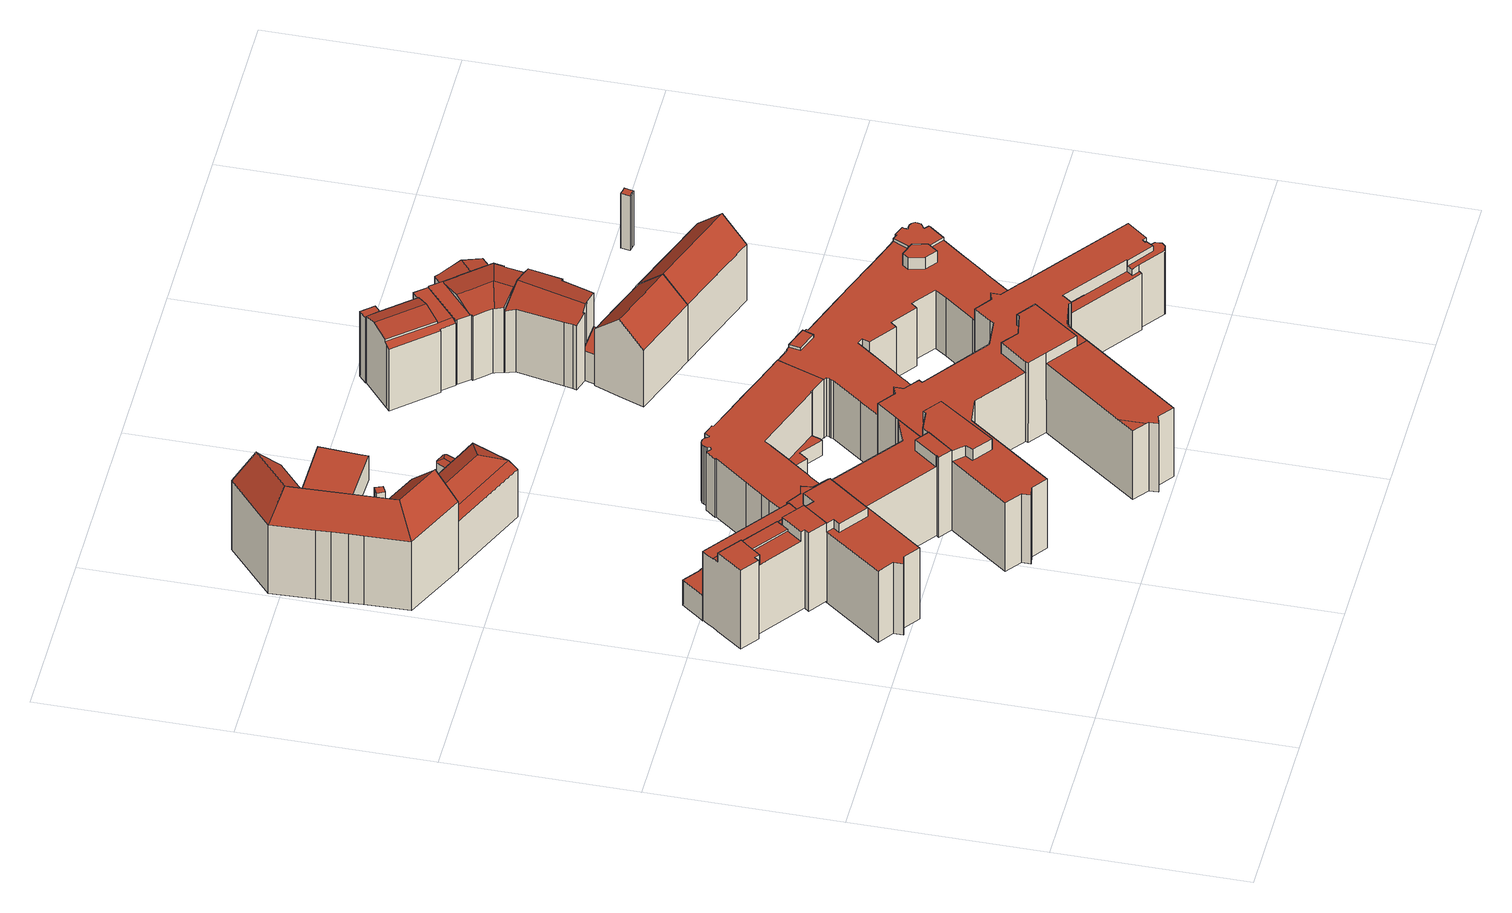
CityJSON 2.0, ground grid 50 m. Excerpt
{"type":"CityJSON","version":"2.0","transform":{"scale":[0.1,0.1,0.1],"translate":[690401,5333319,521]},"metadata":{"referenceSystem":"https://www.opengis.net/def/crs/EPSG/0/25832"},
"CityObjects":{
"building1":{"type":"Building","attributes":{"Gemeindeschluessel":"09162000","HoeheDach":"547.480","HoeheGrund":"522.470","Methode":"2000","NiedrigsteTraufeDesGebaeudes":"544.280","Geometrietyp2DReferenz":"3000","function":"31001_9998","roofType":"1000","measuredHeight":25.01,"storeysAboveGround":6},"geometry":[{"type":"MultiSurface","lod":"2","boundaries":[[[0,1,2,3]],[[4,5,6,7]],[[8,9,10,6,5,11,12,13,14,15]],[[16,0,3,17]],[[18,19,20,21]],[[6,10,22,7]],[[13,12,11,23,24,25,14]],[[26,27,28,29]],[[30,31,19,18]],[[28,32,33,15,14,25,24,34,35,36,37,29]],[[23,38,34,24]],[[1,22,10,9,39,2]],[[40,41,27,26]],[[42,39,9,8]],[[31,43,44,45,46,20,19]],[[33,32,47,39,42]],[[27,41,48,49,47,32,28]],[[50,51,30,18,21,52,53,40,26,29,37,36,35,34,38]],[[17,3,2,39,47,49,48]],[[7,22,44,43,4]],[[30,51,50,38,23,11,5,4,43,31]],[[42,8,15,33]],[[46,45,44,22,1,0,16]],[[53,52,21,20,46,16,17,48,41,40]]],"semantics":{"surfaces":[{"type":"WallSurface"},{"type":"RoofSurface"},{"type":"GroundSurface"}],"values":[0,1,0,1,0,0,1,0,0,0,0,1,0,0,1,0,1,2,0,0,0,1,0,0]}}]},
"building2":{"type":"Building","attributes":{"Gemeindeschluessel":"09162000","HoeheDach":"530.246","HoeheGrund":"522.230","Methode":"1000","NiedrigsteTraufeDesGebaeudes":"530.246","Geometrietyp2DReferenz":"3000","function":"31001_9998","roofType":"1000","measuredHeight":8.02,"storeysAboveGround":2},"geometry":[{"type":"MultiSurface","lod":"2","boundaries":[[[54,55,56,57,58,59]],[[60,61,62,63]],[[64,65,61,60,66,67]],[[68,69,70,71]],[[55,72,73,74,75,76,77,56]],[[78,79,80,81,70,69,82,83,84,85,86,87,88,89,90,74,73,72,55,54,59,62,61,65,64]],[[89,88,87,91,92,93]],[[94,95,96,97,67,66,60,63,58,57,56,77,76,75,98,93,92,91,99,100,101,102,103,68,71]],[[71,70,81,94]],[[83,82,103,102,101,84]],[[103,82,69,68]],[[94,81,80,95]],[[90,98,75,74]],[[98,90,89,93]],[[63,62,59,58]],[[86,85,84,101,100,99,91,87]],[[97,96,95,80,79,78,64,67]]],"semantics":{"surfaces":[{"type":"WallSurface"},{"type":"RoofSurface"},{"type":"GroundSurface"}],"values":[0,0,0,0,0,1,0,2,0,0,0,0,0,0,0,0,0]}}]},
"building3":{"type":"Building","attributes":{"Gemeindeschluessel":"09162000","HoeheDach":"547.452","HoeheGrund":"522.122","Methode":"2000","NiedrigsteTraufeDesGebaeudes":"543.980","Geometrietyp2DReferenz":"3000","function":"31001_9998","roofType":"1000","measuredHeight":25.33,"storeysAboveGround":6},"geometry":[{"type":"MultiSurface","lod":"2","boundaries":[[[104,105,106,107,108,109]],[[110,111,112,113,114,115]],[[112,111,116,117]],[[118,119,120,121]],[[108,107,122,123]],[[124,125,31,126,127,128]],[[129,130,131,132,133,134]],[[135,136,137,138]],[[139,140,141,142]],[[143,119,118,144]],[[124,128,140,139]],[[127,126,145,146]],[[117,116,147,148]],[[110,149,145,126,31,150,147,116,111]],[[114,113,151,152]],[[123,122,131,130]],[[141,143,144,142]],[[125,153,154,155,150,31]],[[156,157,158,159]],[[160,149,110,115]],[[132,131,122,107,106,161]],[[146,145,149,160]],[[159,158,136,135]],[[133,162,105,104,156,159,135,138,153,125,124,139,142,144,118,121,163,164,134]],[[163,165,166,164]],[[162,161,106,105]],[[121,120,165,163]],[[129,166,165,120,119,143,141,140,128,127,146,160,115,114,152,109,108,123,130]],[[137,136,158,157,151,113,112,117,148,155,154]],[[148,147,150,155]],[[166,129,134,164]],[[156,104,109,152,151,157]],[[133,132,161,162]],[[138,137,154,153]]],"semantics":{"surfaces":[{"type":"WallSurface"},{"type":"RoofSurface"},{"type":"GroundSurface"}],"values":[0,0,0,0,0,0,0,0,0,0,0,0,0,1,0,0,0,0,0,0,1,0,0,2,0,0,0,1,1,0,0,0,0,0]}}]},
"building4":{"type":"Building","attributes":{"Gemeindeschluessel":"09162000","HoeheDach":"543.730","HoeheGrund":"522.180","Methode":"2000","NiedrigsteTraufeDesGebaeudes":"543.730","Geometrietyp2DReferenz":"3000","function":"51009_1610","roofType":"1000","measuredHeight":21.55},"geometry":[{"type":"MultiSurface","lod":"2","boundaries":[[[167,168,169,170]],[[170,171,172,167]],[[168,173,174,169]],[[171,174,173,172]],[[172,173,168,167]],[[170,169,174,171]]],"semantics":{"surfaces":[{"type":"WallSurface"},{"type":"GroundSurface"},{"type":"RoofSurface"}],"values":[0,1,2,0,0,0]}}]},
"building5":{"type":"Building","attributes":{"Gemeindeschluessel":"09162000","HoeheDach":"530.433","HoeheGrund":"522.030","Methode":"1000","NiedrigsteTraufeDesGebaeudes":"529.625","Geometrietyp2DReferenz":"3000","function":"31001_9998","roofType":"1000","measuredHeight":8.4,"storeysAboveGround":2},"geometry":[{"type":"MultiSurface","lod":"2","boundaries":[[[175,176,177,178]],[[175,179,180,176]],[[179,181,182,180]],[[179,175,178,183,184,181]],[[177,185,183,178]],[[176,180,182,186,185,177]],[[182,181,184,186]],[[185,186,184,183]]],"semantics":{"surfaces":[{"type":"WallSurface"},{"type":"GroundSurface"},{"type":"RoofSurface"}],"values":[0,0,0,1,0,2,0,0]}}]},
"building6":{"type":"Building","attributes":{"Gemeindeschluessel":"09162000","HoeheDach":"550.164","HoeheGrund":"521.720","Methode":"2000","NiedrigsteTraufeDesGebaeudes":"527.150","Geometrietyp2DReferenz":"3000","function":"31001_1000","roofType":"3100","measuredHeight":28.44,"storeysAboveGround":6},"geometry":[{"type":"MultiSurface","lod":"2","boundaries":[[[187,188,189,190,191,192]],[[193,194,195,196]],[[197,198,199,200]],[[201,202,203,204]],[[205,206,207,208,209]],[[207,210,211,208]],[[212,213,214,215]],[[209,208,211,195,194,216,217,187,192]],[[218,219,206,205,220]],[[221,190,189,222]],[[223,224,202,201]],[[221,225,226,191,190]],[[218,220,227,228]],[[224,229,230,231]],[[192,191,226,232]],[[233,210,207,234]],[[235,236,237,238]],[[200,199,239,240]],[[241,242,232,243]],[[212,222,189,188,244,213]],[[223,245,246,229,224]],[[233,196,195,211,210]],[[244,188,187,247]],[[248,216,194,193]],[[197,228,227,198]],[[204,203,217,216,248]],[[203,202,224,231,214,213,244,247]],[[220,205,209,227]],[[236,235,249,250]],[[236,250,245,223,201,204,248,193,196,233,234,219,218,228,197,200,240,241,243,225,221,222,212,215,251,237]],[[243,232,226,225]],[[250,249,246,245]],[[251,231,230,238,237]],[[215,214,231,251]],[[240,239,242,241]],[[235,238,230,229,246,249]],[[247,187,217,203]],[[242,239,199,198,227,209,192,232]],[[234,207,206,219]]],"semantics":{"surfaces":[{"type":"RoofSurface"},{"type":"WallSurface"},{"type":"GroundSurface"}],"values":[0,1,1,1,0,0,1,0,1,1,1,1,1,1,0,1,1,1,1,1,1,1,1,1,1,1,0,0,1,2,1,1,1,1,1,0,1,0,1]}}]},
"building7":{"type":"Building","attributes":{"Gemeindeschluessel":"09162000","HoeheDach":"542.863","HoeheGrund":"522.047","Methode":"1000","NiedrigsteTraufeDesGebaeudes":"537.159","Geometrietyp2DReferenz":"3000","function":"31001_1000","roofType":"3200","measuredHeight":20.82,"storeysAboveGround":5},"geometry":[{"type":"MultiSurface","lod":"2","boundaries":[[[252,253,254,255,256,257,258]],[[257,256,259,260,261]],[[262,263,264,265,266]],[[267,268,269,270,271,272,273,274,275,276,277,278]],[[273,255,254,274]],[[273,272,259,256,255]],[[279,254,253]],[[275,274,254,279,280]],[[252,281,253]],[[271,260,259,272]],[[282,280,283,284]],[[271,270,285,261,260]],[[282,284,286,287]],[[263,288,258,257,261,285]],[[268,265,264,269]],[[284,283,289]],[[275,280,282,276]],[[268,267,290,266,265]],[[262,266,290,291,289,283,281]],[[284,289,291,286]],[[263,262,288]],[[283,280,279,253,281]],[[282,287,278,277,276]],[[267,278,287,286,291,290]],[[263,285,270,269,264]],[[262,281,252,258,288]]],"semantics":{"surfaces":[{"type":"RoofSurface"},{"type":"GroundSurface"},{"type":"WallSurface"}],"values":[0,0,0,1,2,2,2,2,2,2,0,2,0,0,2,0,2,2,0,0,2,0,2,2,2,2]}}]},
"building8":{"type":"Building","attributes":{"Gemeindeschluessel":"09162000","HoeheDach":"526.491","HoeheGrund":"522.288","Methode":"2000","NiedrigsteTraufeDesGebaeudes":"524.775","Geometrietyp2DReferenz":"3000","function":"31001_2000","roofType":"3100","measuredHeight":4.2,"storeysAboveGround":1},"geometry":[{"type":"MultiSurface","lod":"2","boundaries":[[[292,293,294,295,296]],[[297,298,299,300]],[[292,299,301,293]],[[302,303,298,297]],[[304,305,306,307,302,297,300,296,295,294,308]],[[294,293,301,308]],[[306,309,310,307]],[[304,311,312,305]],[[299,298,303,310,309,312,311,301]],[[305,312,309,306]],[[304,308,301,311]],[[307,310,303,302]],[[300,299,292,296]]],"semantics":{"surfaces":[{"type":"WallSurface"},{"type":"RoofSurface"},{"type":"GroundSurface"}],"values":[0,0,1,0,2,0,0,0,1,0,0,0,0]}}]},
"building9":{"type":"Building","attributes":{"Gemeindeschluessel":"09162000","HoeheDach":"540.356","HoeheGrund":"521.866","Methode":"2000","NiedrigsteTraufeDesGebaeudes":"526.732","Geometrietyp2DReferenz":"3000","function":"31001_9998","roofType":"1000","measuredHeight":18.49,"storeysAboveGround":5},"geometry":[{"type":"MultiSurface","lod":"2","boundaries":[[[313,314,315,316,317,318,319,320,321,322,323,324,325,326,327,328,329,330,331,332,333,334,335,336,337,338,339,340,341,342,343,344,345,346,347,348,349,350,351,352,353,354,355,356,357,358]],[[359,321,320,360]],[[313,358,361,362]],[[360,320,319,363]],[[364,354,353,365]],[[366,344,343,367]],[[368,316,315,369]],[[370,363,319,318,371,372]],[[373,314,313,362]],[[374,375,376,377]],[[378,351,350,379]],[[380,329,328,381]],[[382,340,339,383]],[[384,324,323,385]],[[386,387,388,389]],[[390,386,389,391]],[[361,358,357,392]],[[318,317,393,371]],[[392,357,356,394]],[[395,345,344,366]],[[365,353,352,396]],[[397,330,329,380]],[[398,341,340,382]],[[399,348,347,400]],[[393,317,316,368]],[[387,374,377,388]],[[383,339,338,401]],[[402,332,331,403]],[[385,323,322,404]],[[400,347,346,405]],[[379,350,349,406]],[[406,349,348,399]],[[352,351,378,396]],[[407,325,324,384]],[[408,327,326,409]],[[367,343,342,410]],[[394,356,355,411]],[[412,336,335,413]],[[414,334,333,415]],[[410,342,341,398]],[[391,404,322,321,359,390]],[[413,335,334,414]],[[331,330,397,403]],[[391,389,388,377,376,372,371,393,368,369,373,362,361,392,394,411,364,365,396,378,379,406,399,400,405,395,366,367,410,398,382,383,401,416,412,413,414,415,402,403,397,380,381,408,409,407,384,385,404]],[[415,333,332,402]],[[375,370,372,376]],[[409,326,325,407]],[[369,315,314,373]],[[370,375,374,387,386,390,359,360,363]],[[416,337,336,412]],[[381,328,327,408]],[[411,355,354,364]],[[401,338,337,416]],[[405,346,345,395]]],"semantics":{"surfaces":[{"type":"RoofSurface"},{"type":"WallSurface"},{"type":"GroundSurface"}],"values":[0,1,1,1,1,1,1,1,1,1,1,1,1,1,1,1,1,1,1,1,1,1,1,1,1,1,1,1,1,1,1,1,1,1,1,1,1,1,1,1,1,1,1,2,1,1,1,1,0,1,1,1,1,1]}}]},
"building10":{"type":"Building","attributes":{"Gemeindeschluessel":"09162000","HoeheDach":"547.420","HoeheGrund":"522.122","Methode":"2000","NiedrigsteTraufeDesGebaeudes":"542.340","Geometrietyp2DReferenz":"3000","function":"31001_9998","roofType":"1000","measuredHeight":25.3,"storeysAboveGround":6},"geometry":[{"type":"MultiSurface","lod":"2","boundaries":[[[417,418,419,420,421]],[[422,423,424,425,426,427,428,429,430,431,432,433,434,435,436,437,438,439,440,441,442,443,444,445,446,447,448,449,450,451,452,453,454,455,456,133,134,457,458,459,460,461,462,463,464,465,466,467,468,469,470,471,472,473,474,475]],[[433,476,477,434]],[[446,445,478,479,480]],[[424,423,481,482,483,484]],[[485,486,487,488]],[[432,489,476,433]],[[490,491,474,473]],[[454,492,493,455]],[[494,495,496,497,498,499,500,501,502]],[[428,503,504,429]],[[439,505,506,440]],[[449,448,507,508,509,510]],[[421,420,447,446,480,511]],[[512,513,514,515]],[[453,516,492,454]],[[432,431,517,518,519,489]],[[515,514,520,521]],[[522,495,494,523]],[[455,493,524,456]],[[462,525,526,463]],[[434,477,527,435]],[[528,497,496,529]],[[437,530,531,438]],[[442,441,532,417,533]],[[420,419,520,514,513,487,486,508,507]],[[134,133,501,500,534,129]],[[535,536,422,475]],[[429,504,537,430]],[[467,538,539,468]],[[540,499,498,541]],[[442,533,542,443]],[[534,500,499,540]],[[466,543,538,467]],[[544,545,465,464]],[[546,547,484,483,548,518,517,537,504,503,549]],[[541,498,497,528]],[[550,551,452,451]],[[426,546,549,427]],[[133,456,524,552,502,501]],[[417,421,511,479,478,553,542,533]],[[472,554,490,473]],[[422,536,481,423]],[[444,553,478,445]],[[435,527,555,436]],[[556,557,461,460]],[[468,539,558,469]],[[134,129,559,457]],[[458,560,561,459]],[[463,526,544,464]],[[483,482,562,548]],[[469,558,563,470]],[[521,520,419,418]],[[457,559,560,458]],[[424,484,547,425]],[[546,426,425,547]],[[470,563,564,471]],[[551,550,565,510,509,485,488,512,515,521,418,417,532,506,505,531,530,555,527,477,476,489,519,562,482,481,536,535,491,490,554,564,563,558,539,538,543,545,544,526,525,557,556,561,560,559,129,534,540,541,528,529,522,523,552,524,493,492,516]],[[503,428,427,549]],[[551,516,453,452]],[[471,564,554,472]],[[529,496,495,522]],[[450,565,550,451]],[[447,420,507,448]],[[474,491,535,475]],[[461,557,525,462]],[[523,494,502,552]],[[443,542,553,444]],[[436,555,530,437]],[[430,537,517,431]],[[449,510,565,450]],[[548,562,519,518]],[[488,487,513,512]],[[479,511,480]],[[440,506,532,441]],[[438,531,505,439]],[[509,508,486,485]],[[465,545,543,466]],[[561,556,460,459]]],"semantics":{"surfaces":[{"type":"WallSurface"},{"type":"GroundSurface"},{"type":"RoofSurface"}],"values":[0,1,0,0,0,0,0,0,0,2,0,0,0,0,0,0,0,0,0,0,0,0,0,0,0,2,0,0,0,0,0,0,0,0,0,2,0,0,0,0,2,0,0,0,0,0,0,0,0,0,0,0,0,0,0,0,0,2,0,0,0,0,0,0,0,0,0,0,0,0,0,0,0,2,0,0,0,0,0]}}]},
"building11":{"type":"Building","attributes":{"Gemeindeschluessel":"09162000","HoeheDach":"530.139","HoeheGrund":"521.800","Methode":"1000","NiedrigsteTraufeDesGebaeudes":"530.139","Geometrietyp2DReferenz":"3000","function":"31001_9998","roofType":"1000","measuredHeight":8.34,"storeysAboveGround":2},"geometry":[{"type":"MultiSurface","lod":"2","boundaries":[[[566,567,568,569]],[[570,571,572,573]],[[569,568,574,575]],[[576,577,571,570]],[[569,575,576,570,573,566]],[[573,572,567,566]],[[567,572,571,577,574,568]],[[575,574,577,576]]],"semantics":{"surfaces":[{"type":"WallSurface"},{"type":"GroundSurface"},{"type":"RoofSurface"}],"values":[0,0,0,0,1,0,2,0]}}]},
"building12":{"type":"Building","attributes":{"Gemeindeschluessel":"09162000","HoeheDach":"543.940","HoeheGrund":"521.747","Methode":"2000","NiedrigsteTraufeDesGebaeudes":"540.340","Geometrietyp2DReferenz":"3000","function":"31001_9998","roofType":"1000","measuredHeight":22.19,"storeysAboveGround":5},"geometry":[{"type":"MultiSurface","lod":"2","boundaries":[[[578,579,580,581]],[[582,583,584,585]],[[586,587,588,589]],[[590,591,592,593]],[[594,595,591,590]],[[596,597,598,599]],[[593,592,600,601]],[[602,603,604,605]],[[606,607,608,609]],[[610,611,603,602]],[[612,613,614,615]],[[616,617,618,619]],[[620,621,622,623]],[[624,625,626,627]],[[628,629,630,631,632,633]],[[634,635,636,637]],[[638,639,640,641]],[[642,643,635,634]],[[644,645,646,647]],[[648,649,650,651]],[[652,653,654,655,639,638,656]],[[657,658,659,660]],[[615,614,658,657]],[[661,662,663,664]],[[665,666,667,668]],[[619,618,669,670]],[[671,672,673,674]],[[675,676,677,678]],[[679,680,681,682]],[[683,684,685,686]],[[641,640,672,671]],[[687,688,666,665]],[[647,646,689,690]],[[668,667,613,612]],[[599,598,607,606,691,692,693,694,695,696]],[[697,674,673,680,679,698,699,700,701]],[[640,639,655,604,603,611,702,588,587,584,583,703,704,622,621,705,706,636,635,643,707,681,680,673,672]],[[708,709,710,711]],[[575,712,645,644]],[[689,646,645,712,713,714,685,684,659,658,614,613,667,666,688,715,716,669,618,617,717,580,579,626,625,663,662,718,656,638,641,671,674,697,701,629,628,633,691,606,609,596,599,696,719,650,649,720,600,592,591,595,721,677,676,722],[723,724,725,726,708,711]],[[605,604,655,654]],[[585,584,587,586]],[[623,622,704,727]],[[630,629,701,700]],[[678,677,721,728]],[[576,713,712,575]],[[729,722,676,675]],[[581,580,717,730]],[[731,732,670,669,716,715,688,687]],[[727,704,703,733]],[[734,705,621,620]],[[735,719,696,695]],[[711,710,736,723]],[[726,737,709,708]],[[627,626,579,578]],[[738,707,643,642]],[[585,586,589,739,610,602,605,654,653,652,740,661,664,624,627,578,581,730,616,619,670,732,731,687,665,668,612,615,657,660,683,686,741,576,575,644,647,690,729,675,678,728,594,590,593,601,742,648,651,735,695,694,693,692,632,631,630,700,699,698,679,682,738,642,634,637,743,734,620,623,727,733,582]],[[692,691,633,632]],[[589,588,702,739]],[[664,663,625,624]],[[608,607,598,597]],[[728,721,595,594]],[[609,608,597,596]],[[741,714,713,576]],[[637,636,706,743]],[[742,720,649,648]],[[651,650,719,735]],[[660,659,684,683]],[[724,744,745,725]],[[601,600,720,742]],[[682,681,707,738]],[[730,717,617,616]],[[739,702,611,610]],[[733,703,583,582]],[[740,718,662,661]],[[690,689,722,729]],[[652,656,718,740]],[[725,745,737,726]],[[723,736,744,724]],[[686,685,714,741]],[[743,706,705,734]],[[709,737,745,744,736,710]]],"semantics":{"surfaces":[{"type":"WallSurface"},{"type":"RoofSurface"},{"type":"GroundSurface"}],"values":[0,0,0,0,0,0,0,0,0,0,0,0,0,0,0,0,0,0,0,0,0,0,0,0,0,0,0,0,0,0,0,0,0,0,0,0,1,0,0,1,0,0,0,0,0,0,0,0,0,0,0,0,0,0,0,0,2,0,0,0,1,0,0,0,0,0,0,0,0,0,0,0,0,0,0,0,0,0,0,0,0,1]}}]},
"building13":{"type":"Building","attributes":{"Gemeindeschluessel":"09162000","HoeheDach":"540.417","HoeheGrund":"522.530","Methode":"1000","NiedrigsteTraufeDesGebaeudes":"540.417","Geometrietyp2DReferenz":"3000","function":"31001_9998","roofType":"1000","measuredHeight":17.89},"geometry":[{"type":"MultiSurface","lod":"2","boundaries":[[[746,747,748,749]],[[750,751,747,746]],[[752,753,754,755,756,748,747,751]],[[757,758,750,746,749,759,760,761]],[[758,757,753,752,751,750]],[[755,754,761,760,759,756]],[[749,748,756,759]],[[761,754,753,757]]],"semantics":{"surfaces":[{"type":"WallSurface"},{"type":"RoofSurface"},{"type":"GroundSurface"}],"values":[0,0,1,2,0,0,0,0]}}]},
"building14":{"type":"Building","attributes":{"Gemeindeschluessel":"09162000","HoeheDach":"546.115","HoeheGrund":"521.640","Methode":"2000","NiedrigsteTraufeDesGebaeudes":"531.035","Geometrietyp2DReferenz":"3000","function":"31001_1000","roofType":"3100","measuredHeight":24.48,"storeysAboveGround":4},"geometry":[{"type":"MultiSurface","lod":"2","boundaries":[[[762,763,764,765,766,767,768,769,770]],[[771,770,769,772,773,774]],[[775,776,777,778,771,774]],[[779,765,764,780]],[[781,768,767,782]],[[783,784,785,786,787,788]],[[779,789,790,791,766,765]],[[777,776,792,780,764,763]],[[792,776,775,774,773,772,793,794,795,787,786,785,796,789,779,780]],[[782,767,766,791]],[[794,797,798,795]],[[785,784,799,796]],[[795,798,788,787]],[[772,769,768,781,793]],[[782,791,790,799,784,783,788,798,797,781]],[[778,777,763,762,770,771]],[[793,781,797,794]],[[796,799,790,789]]],"semantics":{"surfaces":[{"type":"RoofSurface"},{"type":"WallSurface"},{"type":"GroundSurface"}],"values":[0,1,1,1,1,1,1,1,2,1,1,1,1,1,0,0,1,1]}}]},
"building15":{"type":"Building","attributes":{"Gemeindeschluessel":"09162000","HoeheDach":"543.650","HoeheGrund":"521.407","Methode":"1000","NiedrigsteTraufeDesGebaeudes":"539.151","Geometrietyp2DReferenz":"3000","function":"31001_1000","roofType":"3100","measuredHeight":22.24,"storeysAboveGround":6},"geometry":[{"type":"MultiSurface","lod":"2","boundaries":[[[800,801,802,803]],[[804,805,806,807,808,809]],[[810,811,812,813]],[[814,815,816,817,818,819,820,821]],[[818,817,822,823,824]],[[825,826,827,828]],[[824,823,829]],[[830,831,832,829,823,822]],[[833,834,835]],[[818,824,836,826,825]],[[803,802,806,805]],[[813,812,832,831]],[[837,815,814,838]],[[800,839,820,819,828,827,840,801]],[[841,816,815,837]],[[841,837,838,842,839,800,803,805,804,810,813,831,830]],[[841,830,822,817,816]],[[838,814,821,842]],[[826,836,834,840,827]],[[801,833,835,807,806,802]],[[818,825,828,819]],[[808,807,835]],[[804,809,811,810]],[[836,824,829,832,812,811,809,808,835,834]],[[801,840,834,833]],[[842,821,820,839]]],"semantics":{"surfaces":[{"type":"WallSurface"},{"type":"RoofSurface"},{"type":"GroundSurface"}],"values":[0,0,0,1,1,1,0,0,0,0,0,0,0,0,0,2,0,0,1,1,0,0,0,1,0,0]}}]},
"building16":{"type":"Building","attributes":{"Gemeindeschluessel":"09162000","HoeheDach":"543.835","HoeheGrund":"521.540","Methode":"1000","NiedrigsteTraufeDesGebaeudes":"540.991","Geometrietyp2DReferenz":"3000","function":"31001_1000","roofType":"3100","measuredHeight":22.3,"storeysAboveGround":6},"geometry":[{"type":"MultiSurface","lod":"2","boundaries":[[[843,844,845,846]],[[847,848,844,843]],[[847,843,846,849,850,851,852,853,854,855,856,857,858,859,860,861,862,863]],[[855,864,865,856]],[[852,851,866,867]],[[863,868,848,847]],[[856,865,869,857]],[[862,870,868,863]],[[871,872,870,862,861,860,859,873]],[[854,874,864,855]],[[858,857,869,875,873,859]],[[850,849,876,877,866,851]],[[853,852,867,878,874,854]],[[878,867,866,877,872,871,873,875,869,865,864,874]],[[876,845,844,848,868,870,872,877]],[[846,845,876,849]]],"semantics":{"surfaces":[{"type":"WallSurface"},{"type":"GroundSurface"},{"type":"RoofSurface"}],"values":[0,0,1,0,0,0,0,0,0,0,0,0,0,2,2,0]}}]},
"building17":{"type":"Building","attributes":{"Gemeindeschluessel":"09162000","HoeheDach":"543.650","HoeheGrund":"521.590","Methode":"2000","NiedrigsteTraufeDesGebaeudes":"535.772","Geometrietyp2DReferenz":"3000","function":"31001_1000","roofType":"3100","measuredHeight":22.06,"storeysAboveGround":7},"geometry":[{"type":"MultiSurface","lod":"2","boundaries":[[[879,880,881]],[[882,883,884,885,886,887]],[[888,889,890,891,886,885,884,892]],[[893,894,895,896]],[[897,898,892,884,883,899,900]],[[901,902,903,904,894,893]],[[887,886,891,905]],[[906,907,908,909,910,911,912,913,914]],[[915,916,917,918]],[[919,913,912,920]],[[881,880,921,922,923]],[[924,925,926,927]],[[890,889,925,924,928,929,905,891]],[[930,917,921,931,898,897,932,933,910,934]],[[911,933,932,897,900,935,936,920,912]],[[937,906,914,938]],[[904,903,918,917,930,934,908,907,895,894]],[[938,914,913,919]],[[931,921,880,888,892,898]],[[939,940,941,916,915,942]],[[941,943,922,921,917,916]],[[944,942,915,918,903,902]],[[880,879,945,926,925,889,888]],[[946,947,948,949,945,879,923,922,943]],[[933,911,910]],[[927,926,945,949]],[[946,943,941,940]],[[950,896,895,907,906,937]],[[934,910,909,908]],[[879,881,923]],[[927,949,948,947,946,940,939,942,944,902,901,893,896,950,937,938,919,920,936,935,900,899,883,882,887,905,929,928,924]]],"semantics":{"surfaces":[{"type":"WallSurface"},{"type":"RoofSurface"},{"type":"GroundSurface"}],"values":[0,0,1,0,0,0,0,1,1,0,0,0,0,1,0,0,1,0,0,0,1,0,1,0,0,0,0,0,0,1,2]}}]},
"building18":{"type":"Building","attributes":{"Gemeindeschluessel":"09162000","HoeheDach":"546.097","HoeheGrund":"521.713","Methode":"1000","NiedrigsteTraufeDesGebaeudes":"539.612","Geometrietyp2DReferenz":"3000","function":"31001_1000","roofType":"3100","measuredHeight":24.38,"storeysAboveGround":4},"geometry":[{"type":"MultiSurface","lod":"2","boundaries":[[[951,952,764,763]],[[777,763,764,953,954,955]],[[956,957,958,959,952,951]],[[956,951,763,777]],[[953,764,952,959]],[[958,957,955,954,953,959]],[[957,956,777,955]]],"semantics":{"surfaces":[{"type":"RoofSurface"},{"type":"WallSurface"},{"type":"GroundSurface"}],"values":[0,1,1,0,1,2,1]}}]},
"building19":{"type":"Building","attributes":{"Gemeindeschluessel":"09162000","HoeheDach":"539.040","HoeheGrund":"521.620","Methode":"2000","NiedrigsteTraufeDesGebaeudes":"539.040","Geometrietyp2DReferenz":"3000","function":"51009_1610","roofType":"1000","measuredHeight":17.42},"geometry":[{"type":"MultiSurface","lod":"2","boundaries":[[[960,961,962,963,964,965]],[[966,965,964,967]],[[968,963,962,969]],[[967,964,963,968]],[[970,960,965,966]],[[971,961,960,970]],[[969,962,961,971]],[[966,967,968,969,971,970]]],"semantics":{"surfaces":[{"type":"RoofSurface"},{"type":"WallSurface"},{"type":"GroundSurface"}],"values":[0,1,1,1,1,1,1,2]}}]}
},
"vertices":[
[248,810,233],[248,810,239],[144,888,239],[144,888,233],[314,785,236],[325,800,236],[271,841,236],[260,826,236],[168,919,236],[168,919,239],[271,841,239],[325,800,233],[271,841,233],[168,919,233],[110,962,233],[110,962,236],[218,770,233],[114,849,233],[218,751,15],[218,751,264],[227,763,264],[227,763,15],[260,826,239],[348,829,233],[132,992,233],[121,977,233],[93,846,15],[93,846,265],[49,880,265],[49,880,15],[263,718,15],[263,718,264],[99,948,265],[99,948,236],[132,992,15],[121,977,15],[110,962,15],[99,948,15],[348,829,15],[157,904,239],[102,858,15],[102,858,265],[157,904,236],[314,785,264],[260,826,264],[248,810,264],[218,770,264],[157,904,265],[114,849,265],[144,888,265],[325,800,15],[314,785,15],[218,770,15],[114,849,15],
[236,1011,92],[237,1010,92],[237,1010,12],[236,1011,12],[224,1019,12],[224,1019,92],[178,1051,12],[178,1051,92],[223,1017,92],[223,1017,12],[132,992,92],[136,997,92],[136,997,12],[132,992,12],[349,921,12],[349,921,92],[392,888,92],[392,888,12],[238,1010,92],[276,1016,92],[277,1016,92],[277,1016,12],[276,1016,12],[238,1010,12],[185,952,92],[298,866,92],[348,829,92],[353,836,92],[348,926,92],[338,933,92],[338,934,92],[337,936,92],[332,972,92],[331,975,92],[294,968,92],[293,968,92],[282,977,92],[331,975,12],[294,968,12],[293,968,12],[353,836,12],[348,829,12],[298,866,12],[185,952,12],[282,977,12],[332,972,12],[337,936,12],[338,934,12],[338,933,12],[348,926,12],
[376,650,11],[558,514,11],[558,514,265],[556,515,265],[556,515,230],[376,650,230],[422,745,264],[338,634,264],[338,634,237],[357,659,237],[357,659,230],[422,745,230],[266,687,264],[266,687,237],[422,787,11],[422,787,230],[457,757,230],[457,757,11],[603,577,265],[603,577,230],[348,829,11],[263,718,11],[311,781,264],[311,781,230],[348,829,230],[705,641,230],[637,551,230],[637,551,265],[585,483,265],[585,483,11],[705,641,11],[189,512,11],[189,512,237],[188,537,237],[188,537,11],[353,836,11],[353,836,230],[392,810,230],[392,810,11],[418,816,230],[418,816,11],[332,765,264],[332,765,230],[279,704,264],[279,704,237],[355,796,264],[262,717,264],[370,643,237],[370,643,230],[149,566,11],[149,566,237],[262,717,237],[253,487,11],[253,487,237],[213,517,237],[213,517,11],[355,796,230],[552,507,265],[552,507,11],[453,751,11],[632,614,11],[453,751,230],[632,614,230],
[184,1782,12],[184,1782,227],[174,1801,227],[174,1801,12],[193,1811,12],[202,1792,12],[202,1792,227],[193,1811,227],
[632,614,10],[632,614,86],[453,752,86],[453,752,10],[705,641,10],[705,641,93],[710,647,10],[710,647,94],[457,757,10],[496,810,10],[457,757,87],[496,810,94],
[150,1981,226],[226,2048,226],[191,2091,281],[185,2098,291],[185,2099,292],[79,2006,292],[158,1811,7],[158,1811,225],[160,1793,224],[160,1793,7],[18,1798,7],[18,1798,226],[16,1834,227],[16,1834,7],[224,1884,7],[224,1884,61],[154,1881,61],[154,1881,7],[216,1667,292],[218,1671,287],[245,1730,226],[159,1770,226],[90,1726,292],[161,1770,225],[161,1772,224],[230,2042,7],[230,2042,61],[239,2032,61],[239,2032,7],[157,1839,225],[154,1881,226],[187,1604,7],[218,1671,7],[187,1604,226],[185,2098,7],[191,2091,7],[247,1894,7],[247,1894,61],[144,2150,7],[144,2150,226],[22,1681,226],[22,1681,7],[247,1894,84],[252,2016,84],[252,2016,61],[7,2030,226],[161,1770,7],[245,1730,7],[467,1992,84],[467,1992,7],[468,2012,7],[468,2012,84],[14,1877,227],[14,1877,7],[12,1916,7],[12,1916,226],[7,2030,7],[226,2048,61],[462,1885,7],[462,1885,84],[150,1981,61],[157,1839,7],[462,1907,84],[462,1907,7],[252,2016,7],
[380,1652,187],[381,1654,187],[387,1667,187],[393,1679,187],[391,1683,188],[372,1680,191],[362,1660,191],[390,1686,187],[365,1697,187],[362,1696,188],[344,1668,192],[345,1670,187],[351,1683,162],[245,1730,162],[238,1715,192],[218,1671,10],[245,1730,10],[351,1683,10],[357,1695,10],[365,1697,10],[390,1686,10],[393,1679,10],[387,1667,10],[462,1636,10],[405,1507,10],[308,1550,10],[187,1604,10],[387,1667,164],[462,1636,162],[380,1652,192],[405,1507,162],[441,1625,192],[398,1527,192],[357,1695,187],[194,1618,192],[187,1604,162],[344,1668,187],[371,1598,219],[218,1671,216],[216,1666,219],
[478,1671,46],[262,1766,46],[262,1766,13],[362,1722,13],[478,1671,13],[491,1700,13],[491,1700,46],[485,1685,55],[485,1685,13],[268,1781,55],[497,1713,13],[497,1713,38],[274,1795,13],[375,1751,13],[450,1718,13],[456,1731,13],[268,1781,13],[450,1718,46],[456,1731,38],[274,1795,46],[375,1751,46],
[457,757,194],[496,810,194],[503,818,194],[538,865,194],[547,876,194],[584,926,194],[584,925,194],[598,944,194],[795,873,194],[796,876,194],[803,873,194],[848,856,194],[884,957,194],[892,979,194],[849,994,194],[808,1009,194],[748,1031,194],[686,1053,194],[624,1076,194],[625,1080,194],[617,1083,194],[594,1091,194],[588,1078,194],[584,1078,194],[580,1084,194],[577,1088,194],[572,1091,194],[567,1092,194],[561,1092,194],[557,1090,194],[552,1087,194],[549,1083,194],[547,1078,194],[546,1073,194],[547,1066,194],[540,1063,194],[529,1073,194],[508,1046,194],[511,1044,194],[442,955,194],[408,909,194],[392,888,194],[353,836,194],[392,810,194],[418,816,194],[422,787,194],[795,873,57],[598,944,57],[422,787,9],[457,757,9],[584,925,57],[392,888,9],[408,909,9],[549,1083,9],[552,1087,9],[538,865,9],[503,818,9],[639,884,57],[584,926,9],[639,884,9],[496,810,9],[710,865,57],[656,905,57],[656,905,9],[710,865,9],[511,1044,9],[508,1046,9],[748,1031,9],[808,1009,9],[567,1092,9],[572,1091,9],[848,856,9],[803,873,9],[783,845,57],[727,887,57],[727,887,9],[783,845,9],[789,853,57],[789,853,9],[418,816,9],[547,876,9],[392,810,9],[547,1078,9],[442,955,9],[686,1053,9],[561,1092,9],[540,1063,9],[547,1066,9],[577,1088,9],[625,1080,9],[624,1076,9],[796,876,9],[546,1073,9],[529,1073,9],[884,957,9],[849,994,9],[892,979,9],[557,1090,9],[353,836,9],[584,1078,9],[588,1078,9],[594,1091,9],[617,1083,9],[580,1084,9],
[1083,262,230],[1056,282,230],[1056,282,264],[980,340,264],[980,340,230],[1469,213,11],[1462,205,11],[1485,187,11],[1485,186,11],[1486,169,11],[1477,159,11],[1463,157,11],[1462,156,11],[1396,205,11],[1378,218,11],[1390,234,11],[1230,355,11],[1211,330,11],[1208,330,11],[1203,334,11],[1197,333,11],[1178,330,11],[1133,323,11],[1129,317,11],[1125,318,11],[890,7,11],[851,36,11],[827,30,11],[826,54,11],[787,84,11],[980,340,11],[935,374,11],[938,381,11],[811,477,11],[739,468,11],[572,246,11],[532,275,11],[507,270,11],[506,294,11],[466,325,11],[710,648,11],[751,702,11],[795,669,11],[818,678,11],[818,652,11],[855,623,11],[849,615,11],[1019,488,11],[1096,495,11],[1104,506,11],[1137,550,11],[1180,518,11],[1202,526,11],[1202,501,11],[1242,471,11],[1248,466,11],[1266,452,11],[1520,260,11],[1478,206,11],[1230,355,230],[1211,330,230],[826,54,230],[821,58,230],[787,84,230],[1462,205,230],[1465,203,230],[1465,203,213],[1485,187,213],[993,453,230],[993,453,264],[1035,421,264],[1035,421,230],[1390,234,230],[1266,452,230],[1520,260,230],[507,270,230],[506,294,230],[611,455,264],[599,435,264],[647,398,264],[754,547,264],[709,581,264],[704,573,264],[649,568,264],[585,483,264],[584,481,264],[1463,157,213],[1462,156,213],[1133,323,230],[1129,317,230],[935,374,264],[937,380,264],[937,380,230],[938,381,230],[820,129,230],[1096,432,230],[1096,432,264],[1101,439,264],[1101,439,230],[532,275,230],[1378,218,213],[1388,231,213],[1388,231,230],[1147,404,264],[1147,404,230],[599,435,230],[611,455,230],[466,325,230],[855,623,230],[849,615,230],[1208,330,230],[754,547,230],[647,398,230],[1197,333,230],[1178,330,230],[1125,318,230],[890,7,230],[649,568,230],[1478,206,230],[1469,213,230],[1396,205,213],[1137,550,230],[1180,518,230],[704,573,230],[709,581,230],[851,36,230],[1104,506,230],[1019,488,230],[1096,495,230],[1486,169,213],[1485,186,213],[1453,183,213],[1477,159,213],[739,468,230],[572,246,230],[584,481,230],[827,30,230],[1248,466,230],[1203,334,230],[818,678,230],[818,652,230],[1202,526,230],[710,648,230],[751,702,230],[795,669,230],[1453,183,230],[1202,501,230],[1242,471,230],[811,477,230],
[1019,488,8],[1019,488,91],[849,615,91],[849,615,8],[1104,506,8],[1104,506,91],[1096,495,91],[1096,495,8],[855,623,91],[855,623,8],[890,667,8],[890,667,91],
[1202,526,8],[1202,526,193],[1180,518,193],[1180,518,8],[1444,759,8],[1444,759,201],[1443,755,201],[1443,755,8],[1441,750,8],[1441,750,201],[1438,747,201],[1438,747,8],[856,851,8],[856,851,193],[847,854,193],[847,854,8],[856,844,8],[856,844,193],[939,932,193],[939,932,202],[945,963,202],[945,963,193],[848,856,193],[848,856,8],[1429,738,8],[1429,738,201],[1439,730,201],[1439,730,8],[1003,942,193],[1003,942,202],[992,913,202],[992,913,193],[1430,742,8],[1430,742,201],[1073,728,8],[1073,728,193],[1005,778,193],[1005,778,8],[1142,557,8],[1142,557,193],[1201,635,193],[1201,635,8],[1433,776,8],[1433,776,201],[1438,773,201],[1438,773,8],[1242,471,8],[1242,471,193],[1202,501,193],[1202,501,8],[1099,902,193],[1142,887,193],[1142,887,8],[1099,902,8],[1016,932,8],[1016,932,193],[1417,784,8],[1417,784,201],[1418,776,201],[1418,776,8],[1406,687,193],[1406,687,201],[1366,716,201],[1366,716,193],[1420,791,8],[1420,791,201],[818,652,8],[818,652,193],[818,678,193],[818,678,8],[892,979,8],[892,979,193],[934,964,193],[934,964,8],[1353,619,8],[1406,687,8],[1435,725,8],[1435,725,201],[1353,619,193],[1012,798,8],[1012,798,193],[996,804,193],[996,804,8],[1308,560,8],[1308,560,193],[1246,478,193],[1246,478,8],[1151,695,8],[1151,695,193],[1086,744,193],[1086,744,8],[1223,665,193],[1223,665,8],[1356,762,193],[1356,762,201],[1375,803,201],[1375,803,193],[790,753,8],[790,753,193],[851,833,193],[851,833,8],[1390,798,8],[1390,798,201],[1391,802,201],[1391,802,8],[993,801,8],[993,801,193],[957,754,193],[957,754,8],[1164,711,8],[1164,711,193],[795,669,193],[795,669,8],[1017,937,193],[1017,937,8],[1003,942,8],[945,963,8],[940,965,8],[940,965,193],[1337,816,193],[1375,803,8],[1337,816,8],[1266,842,8],[1266,842,193],[1434,744,201],[1443,764,201],[1441,769,201],[1428,777,201],[1423,777,201],[1411,794,201],[1293,707,193],[1293,707,229],[1283,746,229],[1283,746,193],[855,623,193],[890,667,193],[895,675,193],[1222,666,193],[1223,666,193],[1137,550,193],[1312,565,193],[935,966,193],[884,957,193],[851,838,193],[751,702,193],[1296,762,193],[1334,749,193],[1343,710,193],[1323,684,193],[1441,769,8],[851,838,8],[751,702,8],[1137,550,8],[1222,666,8],[1223,666,8],[1443,764,8],[1428,777,8],[935,966,8],[1296,762,229],[1323,684,229],[1411,794,8],[1434,744,8],[1312,565,8],[895,675,8],[884,957,8],[1423,777,8],[1334,749,229],[1343,710,229],
[1229,355,15],[1229,355,194],[1390,234,194],[1390,234,15],[1211,330,15],[1211,330,194],[1372,209,194],[1389,197,194],[1396,205,194],[1379,218,194],[1378,218,194],[1389,197,15],[1372,209,15],[1378,218,15],[1379,218,15],[1396,205,15],
[975,1336,251],[1073,1300,251],[1097,1366,186],[1073,1375,186],[1073,1375,185],[999,1402,185],[919,1431,185],[915,1433,186],[890,1367,251],[866,1301,186],[915,1433,6],[890,1367,6],[866,1301,6],[951,1270,6],[1049,1234,6],[1049,1234,186],[951,1270,186],[1073,1375,6],[1097,1366,6],[919,1431,100],[999,1402,100],[1019,1458,100],[1020,1458,100],[1020,1458,6],[1019,1458,6],[960,1462,6],[960,1462,100],[1078,1389,6],[1078,1389,100],[1073,1375,100],[1073,1300,6],[919,1431,6],[928,1460,6],[930,1464,6],[1004,1416,6],[928,1460,100],[930,1464,100],[1004,1416,100],
[809,1969,4],[809,1969,210],[808,1970,210],[808,1970,4],[877,1934,4],[829,1989,4],[829,1989,210],[856,1958,210],[856,1958,182],[877,1934,182],[870,1928,4],[870,1928,192],[897,1898,192],[897,1898,4],[813,1787,199],[817,1790,201],[845,1758,201],[856,1767,209],[828,1799,209],[736,1906,209],[731,1902,206],[721,1893,199],[950,1849,209],[924,1879,209],[906,1865,209],[828,1799,215],[872,1836,226],[779,1943,226],[736,1906,215],[924,1879,182],[950,1849,4],[903,1903,4],[903,1903,182],[835,1940,210],[835,1940,215],[838,1942,210],[903,1861,215],[817,1790,4],[813,1787,4],[731,1902,4],[809,1969,215],[845,1758,4],[721,1893,4],
[1050,1544,5],[1050,1544,204],[1020,1458,207],[1020,1458,5],[1058,1543,5],[1058,1543,202],[960,1462,5],[953,1463,5],[930,1464,5],[928,1460,5],[905,1467,5],[892,1471,5],[895,1482,5],[899,1503,5],[923,1627,5],[918,1643,5],[915,1654,5],[920,1653,5],[1001,1642,5],[1052,1635,5],[1074,1631,5],[895,1482,208],[899,1503,208],[930,1464,221],[928,1460,221],[1074,1631,204],[923,1627,205],[1052,1635,212],[920,1653,202],[1001,1642,228],[915,1654,200],[892,1471,208],[918,1643,202],[960,1462,226],[953,1463,228],[905,1467,213],
[1080,1702,152],[1069,1715,158],[1069,1715,152],[1038,1821,6],[1039,1819,6],[1039,1819,153],[1038,1821,152],[1029,1831,148],[1029,1831,6],[1042,1746,171],[1107,1803,171],[1068,1847,152],[1060,1857,148],[1004,1789,153],[870,1722,6],[870,1722,210],[873,1725,211],[873,1725,6],[1003,1788,210],[1004,1789,210],[1004,1789,6],[1003,1788,6],[893,1696,6],[906,1681,6],[906,1681,210],[893,1696,210],[1060,1857,6],[847,1756,211],[871,1728,211],[872,1728,211],[922,1772,211],[972,1815,211],[977,1819,211],[953,1847,211],[950,1849,211],[845,1758,211],[915,1654,212],[978,1645,226],[988,1696,226],[907,1676,210],[950,1849,6],[953,1847,6],[1069,1715,210],[1064,1688,210],[1064,1688,152],[1145,1759,6],[1145,1759,152],[1144,1758,152],[1144,1758,6],[1107,1803,6],[1068,1847,6],[947,1742,226],[1042,1746,210],[1002,1790,210],[977,1819,210],[922,1772,226],[1002,1790,6],[977,1819,6],[847,1756,6],[845,1758,6],[978,1645,6],[1052,1635,6],[1052,1635,210],[915,1654,6],[1062,1687,210],[907,1676,6],[1122,1739,152],[1062,1687,6],[1064,1688,6],[1080,1702,6],[1122,1739,6],[871,1728,6],
[1319,1210,251],[1343,1276,186],[1097,1366,7],[1073,1300,7],[1049,1234,7],[1295,1145,186],[1295,1145,7],[1319,1210,7],[1343,1276,7],
[1425,1454,180],[1432,1453,180],[1437,1477,180],[1429,1478,180],[1416,1481,180],[1412,1457,180],[1412,1457,6],[1416,1481,6],[1429,1478,6],[1437,1477,6],[1425,1454,6],[1432,1453,6]
]}
